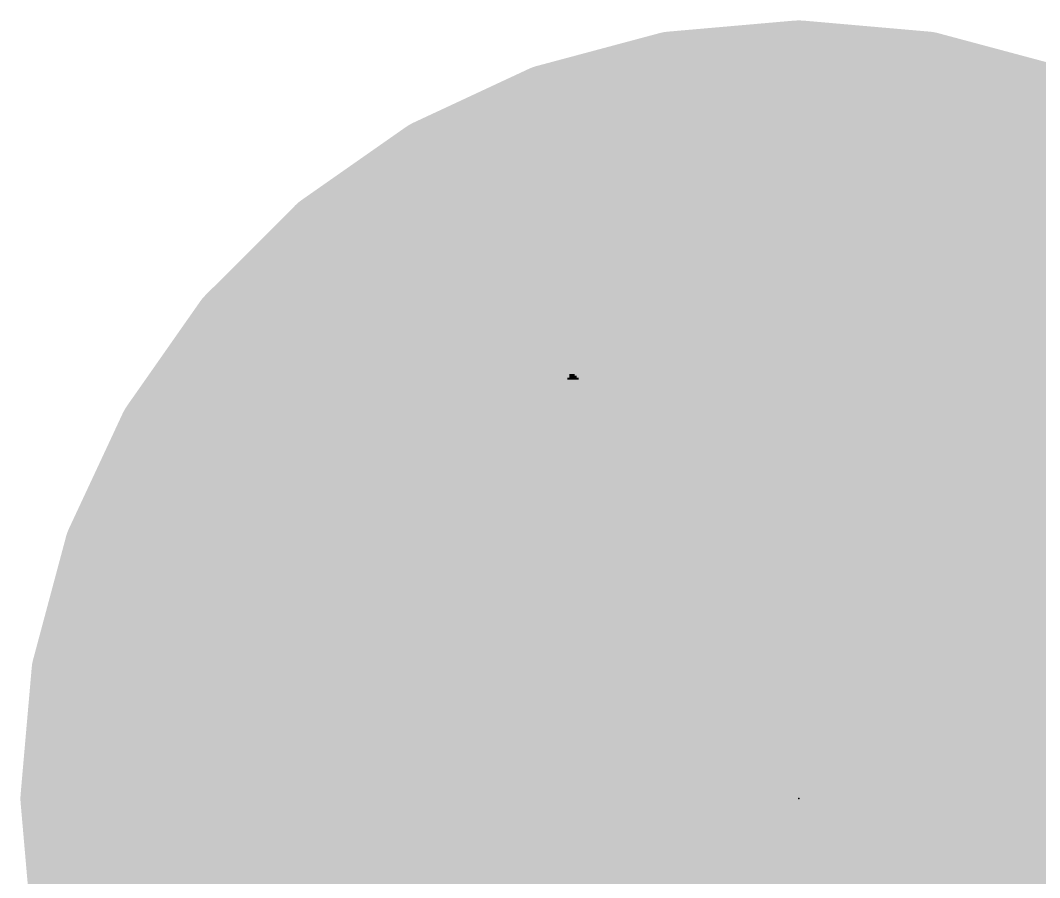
# Model space of a CAD drawing. Extents: x -9.1 to 9.1, y -5.3 to 9.
# Drawn here: x -1.064 to 0.329, y -2.394 to -1.223 of the extents above; entities that cross this region are included whole.
import ezdxf

# ---------------------------------------------------------------- set-up
doc = ezdxf.new("R2010")
doc.units = 0
for name, color, linetype in [('1', 12, 'CONTINUOUS'), ('22', 253, 'CONTINUOUS'), ('23', 53, 'CONTINUOUS'), ('29', 253, 'CONTINUOUS'), ('41', 12, 'CONTINUOUS')]:
    doc.layers.add(name, color=color, linetype=linetype)

# ---------------------------------------------------------------- blocks, each defined once
blk = doc.blocks.new('RECT')
blk.add_solid([(-0.5, -0.5), (0.5, -0.5), (-0.5, 0.5), (0.5, 0.5)])
blk = doc.blocks.new('PIE')
at = {"const_width": 0.5}
blk.add_lwpolyline([(0, -0.25, 1), (0, 0.25, 1), (0, -0.25)], format="xyb", dxfattribs=at)

msp = doc.modelspace()

# ---------------------------------------------------------------- linework, layer by layer
at = {"layer": '23'}
msp.add_point((0, -2.286), dxfattribs=at)
at = {"layer": '29', "const_width": 0.127}
for points in [[(0, -1.286), (-0.1736, -1.3012)], [(0.1736, -1.3012), (0, -1.286)], [(-0.1736, -1.3012), (-0.342, -1.3463)], [(0.342, -1.3463), (0.1736, -1.3012)], [(-0.342, -1.3463), (-0.5, -1.42)], [(0.5, -1.42), (0.342, -1.3463)], [(-0.4507, -1.397), (0.4507, -1.397)], [(-0.5, -1.42), (-0.6428, -1.52)], [(-0.6428, -1.52), (-0.766, -1.6432)], [(-0.6468, -1.524), (0.6468, -1.524)], [(-0.766, -1.6432), (-0.866, -1.786)], [(-0.7715, -1.651), (0.7715, -1.651)], [(-0.866, -1.786), (-0.9397, -1.944)], [(-0.8604, -1.778), (0.8604, -1.778)], [(-0.9215, -1.905), (0.9215, -1.905)], [(-0.9397, -1.944), (-0.9848, -2.1124)], [(-0.9633, -2.032), (0.9633, -2.032)], [(-0.9848, -2.1124), (-1, -2.286)], [(-0.9889, -2.159), (0.9889, -2.159)], [(-1, -2.286), (-0.9848, -2.4596)], [(-1, -2.286), (1, -2.286)], [(-0.9889, -2.413), (0.9889, -2.413)]]:
    msp.add_lwpolyline(points, dxfattribs=at)
at = {"layer": '29', "const_width": 0.0635}
for points in [[(0.0028, -1.2544, 1), (-0.0028, -1.3176)], [(0.0028, -1.3176, 1), (-0.0028, -1.2544)], [(-0.1764, -1.2696, 1), (-0.1709, -1.3328)], [(-0.1654, -1.3319, 1), (-0.1819, -1.2705)], [(0.1819, -1.2705, 1), (0.1654, -1.3319)], [(0.1709, -1.3328, 1), (0.1764, -1.2696)], [(-0.3502, -1.3156, 1), (-0.3338, -1.377)], [(-0.3286, -1.3751, 1), (-0.3554, -1.3175)], [(0.3554, -1.3175, 1), (0.3286, -1.3751)], [(0.3338, -1.377, 1), (0.3502, -1.3156)], [(-0.4507, -1.3653, 1), (-0.4507, -1.4287)], [(-0.5134, -1.3912, 1), (-0.4866, -1.4488)], [(-0.4818, -1.446, 1), (-0.5182, -1.394)], [(-0.6468, -1.4923, 1), (-0.6468, -1.5557)], [(-0.661, -1.4939, 1), (-0.6246, -1.546)], [(-0.6203, -1.5424, 1), (-0.6652, -1.4975)], [(-0.7715, -1.6193, 1), (-0.7715, -1.6827)], [(-0.74, -1.6614, 1), (-0.7921, -1.625)], [(-0.7885, -1.6208, 1), (-0.7436, -1.6657)], [(-0.8372, -1.7994, 1), (-0.8948, -1.7726)], [(-0.8604, -1.7463, 1), (-0.8604, -1.8097)], [(-0.892, -1.7678, 1), (-0.84, -1.8042)], [(-0.9215, -1.8733, 1), (-0.9215, -1.9367)], [(-0.909, -1.9522, 1), (-0.9704, -1.9358)], [(-0.9685, -1.9306, 1), (-0.9109, -1.9574)], [(-0.9633, -2.0002, 1), (-0.9633, -2.0638)], [(-0.9532, -2.1151, 1), (-1.0164, -2.1096)], [(-1.0155, -2.1041, 1), (-0.9541, -2.1206)], [(-0.9889, -2.1273, 1), (-0.9889, -2.1908)], [(-1, -2.2542, 1), (-1, -2.3178)], [(-0.9684, -2.2832, 1), (-1.0316, -2.2888)], [(-1.0316, -2.2832, 1), (-0.9684, -2.2888)], [(-0.9889, -2.3813, 1), (-0.9889, -2.4448)]]:
    msp.add_lwpolyline(points, format="xyb", dxfattribs=at)
at = {"layer": '41', "const_width": 0.127}
for points in [[(0, -1.286), (-0.1736, -1.3012)], [(0.1736, -1.3012), (0, -1.286)], [(-0.1736, -1.3012), (-0.342, -1.3463)], [(0.342, -1.3463), (0.1736, -1.3012)], [(-0.342, -1.3463), (-0.5, -1.42)], [(0.5, -1.42), (0.342, -1.3463)], [(-0.4507, -1.397), (0.4507, -1.397)], [(-0.5, -1.42), (-0.6428, -1.52)], [(-0.6428, -1.52), (-0.766, -1.6432)], [(-0.6468, -1.524), (0.6468, -1.524)], [(-0.766, -1.6432), (-0.866, -1.786)], [(-0.7715, -1.651), (0.7715, -1.651)], [(-0.866, -1.786), (-0.9397, -1.944)], [(-0.8604, -1.778), (0.8604, -1.778)], [(-0.9215, -1.905), (0.9215, -1.905)], [(-0.9397, -1.944), (-0.9848, -2.1124)], [(-0.9633, -2.032), (0.9633, -2.032)], [(-0.9848, -2.1124), (-1, -2.286)], [(-0.9889, -2.159), (0.9889, -2.159)], [(-1, -2.286), (-0.9848, -2.4596)], [(-1, -2.286), (1, -2.286)], [(-0.9889, -2.413), (0.9889, -2.413)]]:
    msp.add_lwpolyline(points, dxfattribs=at)
at = {"layer": '41', "const_width": 0.0635}
for points in [[(0.0028, -1.2544, 1), (-0.0028, -1.3176)], [(0.0028, -1.3176, 1), (-0.0028, -1.2544)], [(-0.1764, -1.2696, 1), (-0.1709, -1.3328)], [(-0.1654, -1.3319, 1), (-0.1819, -1.2705)], [(0.1819, -1.2705, 1), (0.1654, -1.3319)], [(0.1709, -1.3328, 1), (0.1764, -1.2696)], [(-0.3502, -1.3156, 1), (-0.3338, -1.377)], [(-0.3286, -1.3751, 1), (-0.3554, -1.3175)], [(0.3554, -1.3175, 1), (0.3286, -1.3751)], [(0.3338, -1.377, 1), (0.3502, -1.3156)], [(-0.4507, -1.3653, 1), (-0.4507, -1.4287)], [(-0.5134, -1.3912, 1), (-0.4866, -1.4488)], [(-0.4818, -1.446, 1), (-0.5182, -1.394)], [(-0.6468, -1.4923, 1), (-0.6468, -1.5557)], [(-0.661, -1.4939, 1), (-0.6246, -1.546)], [(-0.6203, -1.5424, 1), (-0.6652, -1.4975)], [(-0.7715, -1.6193, 1), (-0.7715, -1.6827)], [(-0.74, -1.6614, 1), (-0.7921, -1.625)], [(-0.7885, -1.6208, 1), (-0.7436, -1.6657)], [(-0.8372, -1.7994, 1), (-0.8948, -1.7726)], [(-0.8604, -1.7463, 1), (-0.8604, -1.8097)], [(-0.892, -1.7678, 1), (-0.84, -1.8042)], [(-0.9215, -1.8733, 1), (-0.9215, -1.9367)], [(-0.909, -1.9522, 1), (-0.9704, -1.9358)], [(-0.9685, -1.9306, 1), (-0.9109, -1.9574)], [(-0.9633, -2.0002, 1), (-0.9633, -2.0638)], [(-0.9532, -2.1151, 1), (-1.0164, -2.1096)], [(-1.0155, -2.1041, 1), (-0.9541, -2.1206)], [(-0.9889, -2.1273, 1), (-0.9889, -2.1908)], [(-1, -2.2542, 1), (-1, -2.3178)], [(-0.9684, -2.2832, 1), (-1.0316, -2.2888)], [(-1.0316, -2.2832, 1), (-0.9684, -2.2888)], [(-0.9889, -2.3813, 1), (-0.9889, -2.4448)]]:
    msp.add_lwpolyline(points, format="xyb", dxfattribs=at)

# ---------------------------------------------------------------- block references
at = {"layer": '1'}
msp.add_blockref('PIE', (0, -2.286), dxfattribs=at)
at = {"layer": '22', "rotation": 180}
for p, xscale, yscale in [((-0.3085, -1.7121), 0.0152, 0.0024), ((-0.3098, -1.707), 0.0076, 0.0024), ((-0.3085, -1.7095), 0.01, 0.0026), ((-0.3035, -1.7248), 0.0356, 0.0024), ((-0.3022, -1.7273), 0.038, 0.0024), ((-0.306, -1.7197), 0.0254, 0.0024), ((-0.3047, -1.7222), 0.0278, 0.0026), ((-0.3073, -1.7146), 0.0178, 0.0024), ((-0.306, -1.7171), 0.0202, 0.0026), ((-0.2984, -1.7375), 0.0558, 0.0024), ((-0.2971, -1.74), 0.0584, 0.0024), ((-0.3022, -1.7298), 0.0432, 0.0026), ((-0.3009, -1.7324), 0.0456, 0.0024), ((-0.2996, -1.7349), 0.0482, 0.0026), ((-0.292, -1.7552), 0.0838, 0.0026), ((-0.2946, -1.7476), 0.0736, 0.0026), ((-0.2933, -1.7502), 0.0762, 0.0024), ((-0.292, -1.7527), 0.0786, 0.0024), ((-0.2971, -1.7425), 0.0634, 0.0026), ((-0.2958, -1.7451), 0.066, 0.0024), ((-0.2857, -1.7679), 0.1066, 0.0026), ((-0.2895, -1.7603), 0.094, 0.0026), ((-0.2857, -1.7654), 0.1016, 0.0024), ((-0.2882, -1.7629), 0.0964, 0.0024), ((-0.2895, -1.7578), 0.0888, 0.0024), ((-0.2819, -1.7781), 0.1244, 0.0024), ((-0.2806, -1.7806), 0.127, 0.0026), ((-0.2793, -1.7832), 0.1294, 0.0024), ((-0.2819, -1.7756), 0.1194, 0.0024), ((-0.2844, -1.773), 0.1142, 0.0026), ((-0.2844, -1.7705), 0.1092, 0.0024), ((-0.2768, -1.7908), 0.1448, 0.0024), ((-0.273, -1.7959), 0.1524, 0.0024), ((-0.2742, -1.7933), 0.1498, 0.0026), ((-0.2781, -1.7857), 0.1372, 0.0026), ((-0.2768, -1.7883), 0.1396, 0.0024), ((-0.2666, -1.8111), 0.1802, 0.0026), ((-0.2692, -1.806), 0.1702, 0.0026), ((-0.2704, -1.8035), 0.1676, 0.0024), ((-0.2679, -1.8086), 0.1726, 0.0024), ((-0.273, -1.7984), 0.1574, 0.0026), ((-0.2717, -1.801), 0.16, 0.0024), ((-0.2615, -1.8238), 0.2006, 0.0026), ((-0.2654, -1.8162), 0.188, 0.0024), ((-0.2616, -1.8213), 0.1956, 0.0024), ((-0.2628, -1.8187), 0.193, 0.0026), ((-0.2653, -1.8137), 0.1828, 0.0024), ((-0.2552, -1.8365), 0.2234, 0.0026), ((-0.2539, -1.8391), 0.226, 0.0024), ((-0.259, -1.8289), 0.2108, 0.0024), ((-0.2577, -1.8314), 0.2132, 0.0026), ((-0.2564, -1.834), 0.2158, 0.0024), ((-0.2603, -1.8264), 0.2032, 0.0024), ((-0.2489, -1.8518), 0.2464, 0.0024), ((-0.2501, -1.8492), 0.2438, 0.0026), ((-0.2539, -1.8416), 0.231, 0.0024), ((-0.2526, -1.8441), 0.2336, 0.0026), ((-0.2501, -1.8467), 0.2386, 0.0024), ((-0.2425, -1.867), 0.2742, 0.0024), ((-0.2425, -1.8645), 0.2692, 0.0024), ((-0.2437, -1.8619), 0.2666, 0.0026), ((-0.2476, -1.8543), 0.254, 0.0024), ((-0.2463, -1.8568), 0.2564, 0.0026), ((-0.245, -1.8594), 0.259, 0.0024), ((-0.2387, -1.8746), 0.287, 0.0026), ((-0.2349, -1.8797), 0.2946, 0.0024), ((-0.2374, -1.8772), 0.2894, 0.0024), ((-0.2387, -1.8721), 0.282, 0.0024), ((-0.2412, -1.8695), 0.2768, 0.0026), ((-0.2298, -1.8949), 0.32, 0.0026), ((-0.2311, -1.8899), 0.3124, 0.0024), ((-0.2298, -1.8924), 0.315, 0.0024), ((-0.2323, -1.8873), 0.3098, 0.0026), ((-0.2349, -1.8822), 0.2998, 0.0026), ((-0.2336, -1.8848), 0.3022, 0.0024), ((-0.2234, -1.9076), 0.3428, 0.0026), ((-0.226, -1.9026), 0.3328, 0.0024), ((-0.2235, -1.9051), 0.3378, 0.0024), ((-0.226, -1.9), 0.3276, 0.0026), ((-0.2272, -1.8975), 0.325, 0.0024), ((-0.2158, -1.9229), 0.3682, 0.0024), ((-0.2197, -1.9153), 0.3556, 0.0024), ((-0.2184, -1.9178), 0.3582, 0.0024), ((-0.2158, -1.9203), 0.3632, 0.0026), ((-0.2222, -1.9102), 0.3454, 0.0024), ((-0.2196, -1.9127), 0.3504, 0.0026), ((-0.2108, -1.9356), 0.3886, 0.0024), ((-0.2133, -1.9305), 0.3784, 0.0024), ((-0.2107, -1.933), 0.3834, 0.0026), ((-0.2146, -1.9254), 0.3708, 0.0026), ((-0.2133, -1.928), 0.3734, 0.0024), ((-0.2044, -1.9508), 0.4114, 0.0026), ((-0.2082, -1.9432), 0.3988, 0.0024), ((-0.2044, -1.9483), 0.4064, 0.0024), ((-0.2069, -1.9457), 0.4012, 0.0026), ((-0.2095, -1.9381), 0.3912, 0.0026), ((-0.2082, -1.9407), 0.3936, 0.0024), ((-0.2019, -1.9584), 0.4216, 0.0026), ((-0.2006, -1.961), 0.4242, 0.0024), ((-0.1993, -1.9635), 0.4266, 0.0026), ((-0.2019, -1.9559), 0.4166, 0.0024), ((-0.2031, -1.9534), 0.414, 0.0024), ((-0.1968, -1.9737), 0.442, 0.0024), ((-0.1955, -1.9762), 0.4444, 0.0026), ((-0.1993, -1.9661), 0.4318, 0.0024), ((-0.1968, -1.9711), 0.4368, 0.0026), ((-0.198, -1.9686), 0.4342, 0.0024), ((-0.1917, -1.9889), 0.4622, 0.0026), ((-0.1904, -1.9915), 0.4648, 0.0024), ((-0.193, -1.9838), 0.4546, 0.0026), ((-0.1917, -1.9864), 0.4572, 0.0024), ((-0.1942, -1.9813), 0.452, 0.0024), ((-0.1942, -1.9788), 0.447, 0.0024), ((-0.1879, -2.0042), 0.48, 0.0024), ((-0.1892, -1.9991), 0.4724, 0.0024), ((-0.1879, -2.0016), 0.475, 0.0026), ((-0.1904, -1.9965), 0.4698, 0.0026), ((-0.1892, -1.994), 0.4674, 0.0024), ((-0.1841, -2.0194), 0.4978, 0.0024), ((-0.1854, -2.0118), 0.4902, 0.0024), ((-0.1841, -2.0143), 0.4928, 0.0026), ((-0.1841, -2.0169), 0.4928, 0.0024), ((-0.1866, -2.0067), 0.4826, 0.0024), ((-0.1853, -2.0092), 0.485, 0.0026), ((-0.1816, -2.027), 0.508, 0.0026), ((-0.1803, -2.0296), 0.5106, 0.0024), ((-0.1803, -2.0321), 0.5106, 0.0024), ((-0.1828, -2.0219), 0.5004, 0.0026), ((-0.1815, -2.0245), 0.5028, 0.0024), ((-0.179, -2.0423), 0.5232, 0.0024), ((-0.1777, -2.0448), 0.5256, 0.0024), ((-0.1764, -2.0473), 0.5282, 0.0026), ((-0.1803, -2.0346), 0.5156, 0.0026), ((-0.179, -2.0372), 0.5182, 0.0024), ((-0.1777, -2.0397), 0.5206, 0.0026), ((-0.1739, -2.06), 0.5434, 0.0026), ((-0.1752, -2.0524), 0.536, 0.0026), ((-0.1752, -2.055), 0.536, 0.0024), ((-0.1739, -2.0575), 0.5384, 0.0024), ((-0.1752, -2.0499), 0.5308, 0.0024), ((-0.1727, -2.0677), 0.5512, 0.0024), ((-0.1714, -2.0702), 0.5538, 0.0024), ((-0.1714, -2.0727), 0.5538, 0.0026), ((-0.1701, -2.0753), 0.5562, 0.0024), ((-0.1739, -2.0626), 0.5434, 0.0024), ((-0.1726, -2.0651), 0.546, 0.0026), ((-0.1688, -2.0854), 0.5688, 0.0026), ((-0.1688, -2.088), 0.5688, 0.0024), ((-0.1701, -2.0778), 0.5612, 0.0026), ((-0.1701, -2.0804), 0.5612, 0.0024), ((-0.1688, -2.0829), 0.5638, 0.0024), ((-0.1663, -2.1032), 0.5842, 0.0026), ((-0.1676, -2.0956), 0.5766, 0.0024), ((-0.1663, -2.0981), 0.579, 0.0026), ((-0.165, -2.1007), 0.5816, 0.0024), ((-0.1663, -2.0931), 0.574, 0.0024), ((-0.1675, -2.0905), 0.5714, 0.0026), ((-0.1638, -2.1134), 0.5944, 0.0024), ((-0.1638, -2.1159), 0.5944, 0.0026), ((-0.165, -2.1058), 0.5866, 0.0024), ((-0.1637, -2.1083), 0.5892, 0.0024), ((-0.1637, -2.1108), 0.5892, 0.0026), ((-0.1612, -2.1312), 0.6096, 0.0024), ((-0.1625, -2.121), 0.602, 0.0024), ((-0.1625, -2.1235), 0.602, 0.0026), ((-0.1612, -2.1261), 0.6044, 0.0024), ((-0.1599, -2.1286), 0.607, 0.0026), ((-0.1625, -2.1185), 0.5968, 0.0024), ((-0.16, -2.1413), 0.6172, 0.0026), ((-0.1587, -2.1439), 0.6198, 0.0024), ((-0.1587, -2.1388), 0.6146, 0.0024), ((-0.1599, -2.1337), 0.612, 0.0024), ((-0.1599, -2.1362), 0.612, 0.0026), ((-0.1574, -2.1515), 0.6274, 0.0024), ((-0.1574, -2.154), 0.6274, 0.0026), ((-0.1561, -2.1566), 0.6298, 0.0024), ((-0.1561, -2.1591), 0.6298, 0.0024), ((-0.1574, -2.1464), 0.6222, 0.0024), ((-0.1574, -2.1489), 0.6222, 0.0026), ((-0.1549, -2.1718), 0.6426, 0.0024), ((-0.1562, -2.1616), 0.635, 0.0026), ((-0.1562, -2.1642), 0.635, 0.0024), ((-0.1549, -2.1667), 0.6376, 0.0026), ((-0.1536, -2.1693), 0.64, 0.0024), ((-0.1536, -2.182), 0.6502, 0.0024), ((-0.1523, -2.1845), 0.6526, 0.0024), ((-0.1523, -2.187), 0.6526, 0.0026), ((-0.1536, -2.1743), 0.6452, 0.0026), ((-0.1536, -2.1769), 0.6452, 0.0024), ((-0.1523, -2.1794), 0.6476, 0.0026), ((-0.1511, -2.1947), 0.6604, 0.0024), ((-0.1511, -2.1972), 0.6604, 0.0024), ((-0.1498, -2.1997), 0.663, 0.0026), ((-0.151, -2.1896), 0.6552, 0.0024), ((-0.151, -2.1921), 0.6552, 0.0026), ((-0.1498, -2.2048), 0.668, 0.0026), ((-0.1498, -2.2074), 0.668, 0.0024), ((-0.1485, -2.2099), 0.6704, 0.0024), ((-0.1485, -2.2124), 0.6704, 0.0026), ((-0.1472, -2.215), 0.673, 0.0024), ((-0.1498, -2.2023), 0.663, 0.0024), ((-0.1473, -2.2201), 0.6782, 0.0024), ((-0.1473, -2.2226), 0.6782, 0.0024), ((-0.146, -2.2251), 0.6808, 0.0026), ((-0.146, -2.2277), 0.6808, 0.0024), ((-0.1485, -2.2175), 0.6756, 0.0026), ((-0.1447, -2.2429), 0.6934, 0.0026), ((-0.146, -2.2302), 0.6858, 0.0026), ((-0.146, -2.2328), 0.6858, 0.0024), ((-0.1447, -2.2353), 0.6882, 0.0024), ((-0.1447, -2.2378), 0.6882, 0.0026), ((-0.1447, -2.2404), 0.6882, 0.0024), ((-0.1447, -2.2455), 0.6934, 0.0024), ((-0.1434, -2.248), 0.6958, 0.0024), ((-0.1434, -2.2505), 0.6958, 0.0026), ((-0.1421, -2.2531), 0.6984, 0.0024), ((-0.1421, -2.2556), 0.6984, 0.0026), ((-0.1409, -2.2709), 0.7112, 0.0024), ((-0.1422, -2.2582), 0.7036, 0.0024), ((-0.1422, -2.2607), 0.7036, 0.0024), ((-0.1422, -2.2632), 0.7036, 0.0026), ((-0.1409, -2.2658), 0.706, 0.0024), ((-0.1409, -2.2683), 0.706, 0.0026), ((-0.1409, -2.2734), 0.7112, 0.0024), ((-0.1396, -2.2759), 0.7136, 0.0026), ((-0.1396, -2.2785), 0.7136, 0.0024), ((-0.1396, -2.281), 0.7136, 0.0026), ((-0.1383, -2.2836), 0.7162, 0.0024), ((-0.1384, -2.2886), 0.7214, 0.0026), ((-0.1384, -2.2912), 0.7214, 0.0024), ((-0.1384, -2.2937), 0.7214, 0.0026), ((-0.1371, -2.2963), 0.7238, 0.0024), ((-0.1371, -2.2988), 0.7238, 0.0024), ((-0.1383, -2.2861), 0.7162, 0.0024), ((-0.1371, -2.3039), 0.729, 0.0024), ((-0.1371, -2.3064), 0.729, 0.0026), ((-0.1358, -2.309), 0.7314, 0.0024), ((-0.1358, -2.3115), 0.7314, 0.0024), ((-0.1358, -2.3013), 0.7264, 0.0026), ((-0.1333, -2.3267), 0.7416, 0.0026), ((-0.1345, -2.3242), 0.739, 0.0024), ((-0.1333, -2.3217), 0.7366, 0.0024), ((-0.1345, -2.314), 0.734, 0.0026), ((-0.1345, -2.3166), 0.734, 0.0024), ((-0.1345, -2.3191), 0.734, 0.0026), ((-0.1333, -2.3293), 0.7416, 0.0024), ((-0.1333, -2.3318), 0.7416, 0.0026), ((-0.132, -2.3344), 0.7442, 0.0024), ((-0.132, -2.3369), 0.7442, 0.0024), ((-0.132, -2.3394), 0.7442, 0.0026), ((-0.132, -2.3471), 0.7492, 0.0024), ((-0.1307, -2.3496), 0.7518, 0.0024), ((-0.1307, -2.3521), 0.7518, 0.0026), ((-0.1307, -2.342), 0.7466, 0.0024), ((-0.1307, -2.3445), 0.7466, 0.0026), ((-0.1295, -2.3547), 0.7544, 0.0024), ((-0.1295, -2.3572), 0.7544, 0.0026), ((-0.1295, -2.3598), 0.7544, 0.0024), ((-0.1282, -2.3623), 0.7568, 0.0024), ((-0.1282, -2.3648), 0.7568, 0.0026), ((-0.1282, -2.3674), 0.7568, 0.0024), ((-0.1269, -2.3775), 0.7644, 0.0026), ((-0.1269, -2.3801), 0.7644, 0.0024), ((-0.1269, -2.3826), 0.7644, 0.0026), ((-0.1269, -2.3699), 0.7594, 0.0026), ((-0.1269, -2.3725), 0.7594, 0.0024), ((-0.1269, -2.375), 0.7594, 0.0024), ((-0.1244, -2.3928), 0.7696, 0.0024), ((-0.1244, -2.3953), 0.7696, 0.0026), ((-0.1256, -2.3852), 0.767, 0.0024), ((-0.1256, -2.3877), 0.767, 0.0024), ((-0.1256, -2.3902), 0.767, 0.0026)]:
    msp.add_blockref('RECT', p, dxfattribs=dict(at, xscale=xscale, yscale=yscale))

doc.saveas('drawing.dxf')
